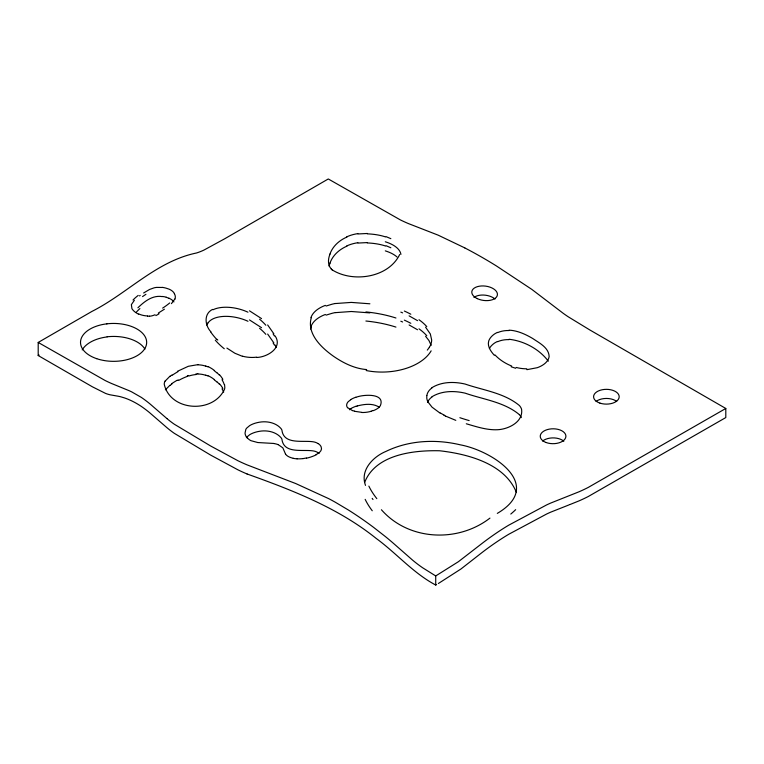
<?xml version="1.0" encoding="UTF-8"?>
<svg xmlns="http://www.w3.org/2000/svg" width="764" height="764" viewBox="0 0 764 764"><rect width="100%" height="100%" fill="white"/><g stroke="black" fill="none" stroke-linecap="round" stroke-linejoin="round"><path stroke-width="1.15" d="M426.789 395.494L426.789 398.254A31.171 17.916 2 0 0 427.935 401.912L432.032 407.155L439.949 413.047M364.714 482.256C375.707 454.379 413.591 450.139 439.625 450.77C467.73 453.95 504.679 463.595 516.33 492.245M329.055 266.082L329.208 265.48A78.405 45.124 -1.8 0 1 330.029 263.15M310.537 329.026L311.282 326.811M399.677 254.527C388.494 277.743 352.968 282.976 332.283 269.931M329.952 254.049C332.712 246.18 339.397 240.259 346.923 237.06M329.952 263.141C332.712 255.281 339.397 249.36 346.923 246.161M311.282 317.709C306.612 333.878 321.596 347.859 333.61 356.339C343.456 363.091 354.582 368.63 366.653 369.575M174.832 299.068L171.432 303.642M206.71 325.025L207.779 323.048M165.186 381.083L169.914 376.241M429.387 347.362L427.305 350.103M165.387 389.793L169.914 385.323M134.359 300.319L131.37 304.635L131.924 308.656A18.365 11.154 -3 0 0 132.774 309.831A22.137 13.38 -2.5 0 0 137.635 313.679L138.57 314.166M137.912 307.777C144.386 301.474 152.571 294.971 162.264 296.594M378.934 407.231L379.947 406.247A14.535 7.525 -6.2 0 0 380.319 405.789C385.533 393.088 364.275 394.51 357.342 396.85A17.935 8.729 -9.5 0 0 355.843 397.29M349.377 409.743L350.743 408.788M139.525 295.926L140.184 295.429M164.403 309.191L158.301 313.087M212.497 309.41C203.53 313.947 204.924 325.454 210.883 331.805M143.622 292.984L149.524 289.48L154.147 287.827A13.227 8.652 -5.6 0 1 156.639 287.398L162.264 287.465M497.307 513.389C544.78 485.388 493.334 450.961 460.253 444.82C435.7 438.966 408.845 440.274 385.944 451.409C372.966 456.786 359.806 470.357 365.507 485.398M350.743 399.696L348.26 401.673A13.169 6.59 -8.9 0 0 347.391 402.809L346.98 403.602A14.745 7.325 -10.6 0 0 347.553 407.689M489.953 518.107C457.903 542.898 408.692 540.816 381.417 509.75M438.383 583.486L460.959 568.989L481.797 552.725A237.604 137.186 -60 0 1 485.894 549.612A263.227 151.969 -60 0 1 503.151 537.713L504.593 536.806A220.042 127.044 -60 0 1 508.757 534.265L546.661 514A199.375 115.116 -60 0 1 550.701 512.157L569.228 504.823M436.607 584.517L435.719 585.033L435.719 575.941L458.39 561.712L481.797 543.624A237.604 137.186 -60 0 1 485.894 540.52A263.227 151.969 -60 0 1 503.151 528.612L504.593 527.704A220.042 127.044 -60 0 1 508.757 525.164L546.661 504.899A199.375 115.116 -60 0 1 550.701 503.065L578.988 491.796A197.532 114.046 -60 0 0 588.29 487.403L725.8 408.473L589.865 329.981L568.244 316.802A159.351 92.005 60 0 1 563.316 313.393L531.811 289.384L496.352 265.91A497.116 287.016 60 0 0 464.76 247.899M247.068 473.986A239.285 138.15 60 0 1 237.862 469.793L210.654 455.096L174.354 433.36A84.842 48.982 60 0 1 166.944 427.687L149.295 412.407A106.435 61.445 60 0 0 141.369 406.438A76.19 43.987 60 0 0 138.179 404.414L136.918 403.659A84.212 48.619 60 0 0 124.379 397.882L120.702 396.783A83.209 48.036 60 0 0 117.99 396.191L110.36 394.854A53.318 30.789 60 0 1 105.566 393.412L92.463 386.842L38.2 355.546L38.2 342.444L91.938 311.416C127.588 293.386 156.228 261.317 196.463 252.999A78.491 45.315 -60 0 0 203.95 250.076L224.712 238.769L328.281 178.967L400.374 219.908A183.102 105.718 60 0 0 408.453 223.594L438.144 235.15L464.76 247.88M38.2 355.546L39.098 355.031M725.8 408.473L725.8 417.564L588.29 496.504A197.532 114.046 -60 0 1 578.988 500.897L569.896 504.565M177.42 371.323L188.326 366.29L197.886 364.657M177.42 380.462L178.337 379.947M316.067 454.609C318.903 453.281 322.771 450.464 321.147 446.864A21.058 9.751 -5.7 0 0 318.149 443.559M497.374 332.359L494.738 333.849A28.545 19.004 11.2 0 0 491.806 336.255A24.696 16.493 12.2 0 0 488.731 340.983C487.126 346.245 490.87 351.478 494.308 355.27M497.374 341.451L494.738 342.94A28.545 19.004 11.2 0 0 491.806 345.357A24.696 16.493 12.2 0 0 489.399 348.518M155.082 314.749L153.478 315.37A10.887 7.153 -3.8 0 1 149.486 316.239M373.061 410.516L372.469 410.726A15.232 7.382 -8.1 0 1 371.065 411.223M326.066 306.03L331.748 304.301A28.201 13.494 -6.9 0 1 335.396 303.461M326.066 315.131L331.748 313.402A28.201 13.494 -6.9 0 1 335.396 312.552M187.323 375.812L188.326 375.468M357.342 405.942C364.466 404.108 373.013 402.991 379.441 407.365M306.383 457.999L302.983 458.62M335.425 303.537L351.316 302.41L369.891 303.795M335.425 312.638L351.316 311.502L369.891 312.896M256.742 357.457C267.018 357.208 283.186 347.935 275.107 335.902M357.991 233.965L367.36 233.478M357.991 243.057L367.36 242.58M106.559 323.802L107.151 323.735M195.909 373.892L197.886 373.806M149.486 316.153L147.509 316.201M526.893 369.671L537.321 367.685A26.186 15.089 1.4 0 0 549.144 356.616C548.867 347.601 539.26 342.988 532.709 338.49C525.47 334.26 517.543 330.545 509.034 330.163M361.916 412.379L354.506 411.28M509.034 339.264C524.085 340.983 539.222 349.033 548.323 361.181M297.053 458.887L293.261 458.39M273.693 443.454L257.754 442.537L250.974 440.685A17.018 9.817 -4.2 0 1 248.787 439.281L247.546 438.173M515.71 368.267L511.164 366.787M166.246 297.32L169.035 298.256M466.298 423.772C476.469 426.713 486.849 430.237 497.584 429.731C508.356 429.225 523.521 421.929 521.564 409.198A24.744 14.22 -0.3 0 0 519.415 405.55C504.211 392.906 483.373 390.328 465.104 384.053C454.532 381.618 442.719 381.58 433.045 387.004A24.906 14.573 5.1 0 0 431.717 387.969M242.446 356.33L234.844 353.226L226.879 348.078M205.755 375.114L207.951 375.983M386.202 236.697L390.853 238.664M386.202 245.788L390.853 247.765M205.755 365.985L207.951 366.863M455.802 420.353L445.66 416.141M352.529 410.65L347.591 407.68M400.823 312.123L402.609 312.868M400.823 321.224L402.609 321.969M278.125 444.591L282.842 447.857L285.593 454.236M247.068 473.976C292.383 490.182 338.175 507.907 376.117 538.372C396.526 553.26 413.171 573.105 435.719 585.033M249.475 310.814L261.536 318.607M249.475 319.915L261.536 327.699M443.999 415.31L445.402 416.017M409.103 315.857L417.536 320.66M409.103 324.958L417.536 329.762M38.2 342.444L105.05 380.462A170.639 98.518 60 0 0 111.582 383.509L129.154 390.7A123.138 71.09 60 0 1 131.714 391.894L141.369 397.423A105.107 60.69 60 0 1 149.945 403.879L166.944 418.586M435.719 575.941L422.702 567.814A117.427 67.795 60 0 1 414.537 561.741A136.727 78.94 60 0 1 412.474 560.041L393.422 543.328A269.109 155.369 60 0 0 385.476 536.643L373.434 527.246A349.31 201.677 60 0 0 348.403 510.018L335.243 502.196A290.511 167.727 60 0 0 328.654 498.625L295.744 483.555L247.068 464.875A239.285 138.15 60 0 1 237.862 460.702L210.654 445.995L174.354 424.259A84.842 48.982 60 0 1 166.944 418.596M214.273 379.784L216.775 381.876M214.273 370.674L216.775 372.775M216.995 339.254L217.797 340.085M425.577 327.183L430.323 333.935L431.679 340.028A34.008 20.351 -3 0 1 429.32 347.343M425.577 336.284L428.938 340.505L431.173 345.366M519.386 414.651C504.25 401.988 483.411 399.496 465.209 393.173C454.609 390.719 442.757 390.662 433.045 396.105A24.906 14.573 5.1 0 0 431.717 397.07M331.337 269.014C328.1 265.7 327.947 260.6 329.208 256.389A78.405 45.124 -1.8 0 1 330.029 254.059M267.648 324.948L273.865 333.792M267.648 334.049L273.865 342.893M372.985 499.513L372.192 498.367M222.286 379.326L222.649 379.928M222.286 388.427L222.649 389.029M174.459 293.624L173.944 292.803A15.547 9.55 -4.2 0 0 169.035 289.145L166.246 288.209A20.647 13.103 -5.2 0 0 162.302 287.369M275.107 344.994L276.329 347.553M224.549 384.54L224.817 387.482A19.673 12.711 12.5 0 1 224.52 389.239C213.127 414.002 170.105 411.347 164.231 384.197A16.951 10.658 9.9 0 1 165.072 381.045M144.931 349.119A33.072 18.708 -0.1 0 0 109.624 336.571A33.081 19.071 0 0 0 107.132 336.762M82.206 349.902A33.081 19.32 -0.6 0 1 107.18 336.914M172.272 375.2A101.746 63.192 4.5 0 1 177.936 371.676M197.914 364.839A17.658 12.625 11.3 0 1 205.688 366.137M208.123 366.615A26.988 19.902 11.3 0 1 214.464 370.54M216.947 372.689A34.437 23.149 16 0 1 219.172 374.943M219.583 374.828A32.623 21.096 18.2 0 1 222.821 379.259M222.114 379.975A26.664 16.197 22.3 0 1 224.196 384.502M170.066 376.327A72.685 44.618 3.6 0 1 171.929 375M171.48 383.843A101.765 63.345 5.4 0 1 177.133 380.271M178.862 380.3A64.023 39.394 4.7 0 1 187.734 376.213M188.823 376.031A28.144 18.202 7.2 0 1 196.157 374.513M197.914 374.016A17.629 12.616 10.9 0 1 205.678 375.286M208.133 375.735A26.95 19.959 10.9 0 1 214.464 379.651M216.957 381.79A34.437 23.216 15.8 0 1 219.182 384.044M219.602 383.92A32.623 21.144 18.1 0 1 222.83 388.36M222.114 389.077A26.664 16.197 22.3 0 1 223.69 392.123M170.028 385.39A72.59 44.828 4.8 0 1 171.89 384.072M147.557 315.971A17.219 10.429 -2.6 0 1 138.828 313.975M133.012 299.985A51.026 28.812 -12.4 0 1 138.217 295.401M142.543 296.613A85.549 50.5 -11 0 1 145.934 294.321M174.335 293.662A15.633 9.684 -5.5 0 1 174.975 299.077M169.703 302.955A60.585 36.175 -11.3 0 1 162.627 308.112M159.093 313.765A33.014 24.572 2.9 0 1 155.846 315.589M136.364 312.123A49.507 29.404 -23.4 0 1 139.898 308.57M162.312 296.461A20.628 13.313 -6 0 1 166.332 297.206M169.025 298.266A15.538 9.598 -4.5 0 1 173.944 301.923M318.063 443.597A16.12 7.545 -6.2 0 0 315.513 442.366A13.628 6.408 -6.4 0 0 313.651 441.878C303.26 439.988 283.731 445.231 281.906 430.075A22.404 11.727 -0.9 0 0 280.999 428.547C275.842 422.626 266.875 420.849 259.302 422.234A21.316 12.214 -0.4 0 0 249.732 425.567L246.753 428.06A15.595 8.92 -0.6 0 0 245.836 429.358L245.043 433.064A21.927 12.606 -3.9 0 0 247.402 438.221M316.363 454.714A21.917 9.407 -8.6 0 1 306.498 458.199M302.983 458.572A15.7 7.048 -8.9 0 1 301.961 458.696A15.376 7.096 -9 0 1 297.129 458.792M293.366 458.295A20.112 9.693 -9.6 0 1 285.602 454.236M273.665 443.492A15.442 7.334 -4.1 0 1 278.077 444.61M318.063 452.689A16.12 7.545 -6.2 0 0 315.513 451.467A13.628 6.408 -6.4 0 0 313.651 450.98C303.289 449.108 283.721 454.322 281.906 439.166A22.404 11.727 -0.9 0 0 280.999 437.648C275.842 431.717 266.875 429.941 259.302 431.335A21.316 12.214 -0.4 0 0 249.732 434.668L246.753 437.151A15.595 8.92 -0.6 0 0 246.428 437.552M318.149 452.66A21.058 9.751 -5.7 0 1 319.104 453.348M515.662 509.655A95.825 25.355 -20.3 0 1 510.791 514.048M372.249 510.763A101.698 56.536 17.1 0 1 365.163 499.35M376.824 498.644A89.684 40.244 26.1 0 1 368.859 486.105M379.154 407.288A16.923 8.729 -6.4 0 1 373.243 410.669M371.132 411.299A14.908 7.077 -8.3 0 1 361.849 412.503M354.62 411.185A30.961 15.022 -9.7 0 1 352.653 410.574M350.628 399.648A16.818 8.375 -9.1 0 1 355.795 397.251M350.628 408.75A16.818 8.375 -9.1 0 1 355.795 406.343M355.843 406.391A17.935 8.729 -9.5 0 1 357.323 405.923M213.032 309.754A29.137 15.108 14.8 0 1 247.956 312.189M259.579 319.19A65.274 34.858 11.3 0 1 265.843 325.235M273.111 333.887A86.217 47.893 8.8 0 1 274.41 335.969M256.618 357.16A27.284 19.367 13.2 0 1 242.494 356.196M224.272 348.766A59.267 28.335 21.5 0 1 215.286 340.171M216.604 339.264A78.329 34.447 23.3 0 1 210.568 331.777M207.932 323.105A29.385 15.242 14.8 0 1 247.994 321.272M259.579 328.291A65.274 34.858 11.3 0 1 265.843 334.336M273.111 342.988A86.217 47.893 8.8 0 1 274.41 345.061M310.938 317.681A31.534 18.059 -1.3 0 1 325.359 305.38M365.899 311.922A145.714 98.298 -18.9 0 1 395.943 318.005M404.337 311.034A152.322 107.008 -19.6 0 1 410.822 314.214M418.987 319.734A74.165 47.712 -11.1 0 1 426.78 326.629M431.154 350.838A50.233 30.216 -2.1 0 1 366.185 370.53M310.938 326.782A31.534 18.059 -1.3 0 1 325.359 314.481M365.899 321.023A145.714 98.298 -18.9 0 1 395.943 327.097M404.337 320.126A152.322 107.008 -19.6 0 1 410.822 323.315M418.987 328.835A74.165 47.712 -11.1 0 1 426.78 335.73M367.236 233.841A33.797 13.064 -0.9 0 1 385.619 236.945M385.304 241.777A46.68 20.131 -4.9 0 1 400.919 254.402M332.178 269.978A24.629 14.401 -8.3 0 1 331.251 269.052M346.665 236.878A28.564 16.12 -1.4 0 1 357.838 233.622M367.236 242.933A33.797 13.064 -0.9 0 1 385.619 246.046M385.304 250.869A46.68 20.131 -4.9 0 1 397.013 256.981M346.665 245.97A28.564 16.12 -1.4 0 1 357.838 242.723M473.957 297.425A12.893 7.229 7.2 0 1 495.015 299.02M497.651 332.617A22.433 14.974 11.5 0 1 509.101 330.526M526.826 368.811A26.492 16.541 3 0 1 516.206 367.455M511.699 366.051A48.38 36.118 -0.7 0 1 494.976 354.916M497.651 341.709A22.433 14.974 11.5 0 1 509.101 339.617M596.092 401.444A12.807 7.392 0 0 1 616.663 401.415M542.621 441.038A12.835 7.449 -0.2 0 1 563.822 441.248M426.866 395.494A26.348 15.127 2.8 0 1 431.794 388.007M469.153 420.592A87.726 25.451 13.7 0 1 459.88 417.707M444.285 415.148A58.083 29.844 7.7 0 1 440.255 412.923M427.496 402.341A26.348 15.127 2.8 0 1 431.794 397.108M519.415 414.642A24.744 14.22 -0.3 0 1 521.325 417.593M96.703 358.679A33.072 18.947 0 0 0 146.659 342.597A33.072 18.947 0 0 0 97.4 325.865A33.072 18.947 0 0 0 96.703 358.679M477.29 298.619A12.893 7.229 7.2 0 0 497.393 294.98A12.893 7.229 7.2 0 0 479.162 286.233A12.893 7.229 7.2 0 0 477.29 298.619M599.931 403.115A12.807 7.392 0 0 0 619.193 396.774A12.807 7.392 0 0 0 600.055 390.308A12.807 7.392 0 0 0 599.931 403.115M546.126 442.518A12.835 7.449 -0.2 0 0 565.895 436.578A12.835 7.449 -0.2 0 0 547.196 429.635A12.835 7.449 -0.2 0 0 546.126 442.518"/></g></svg>
